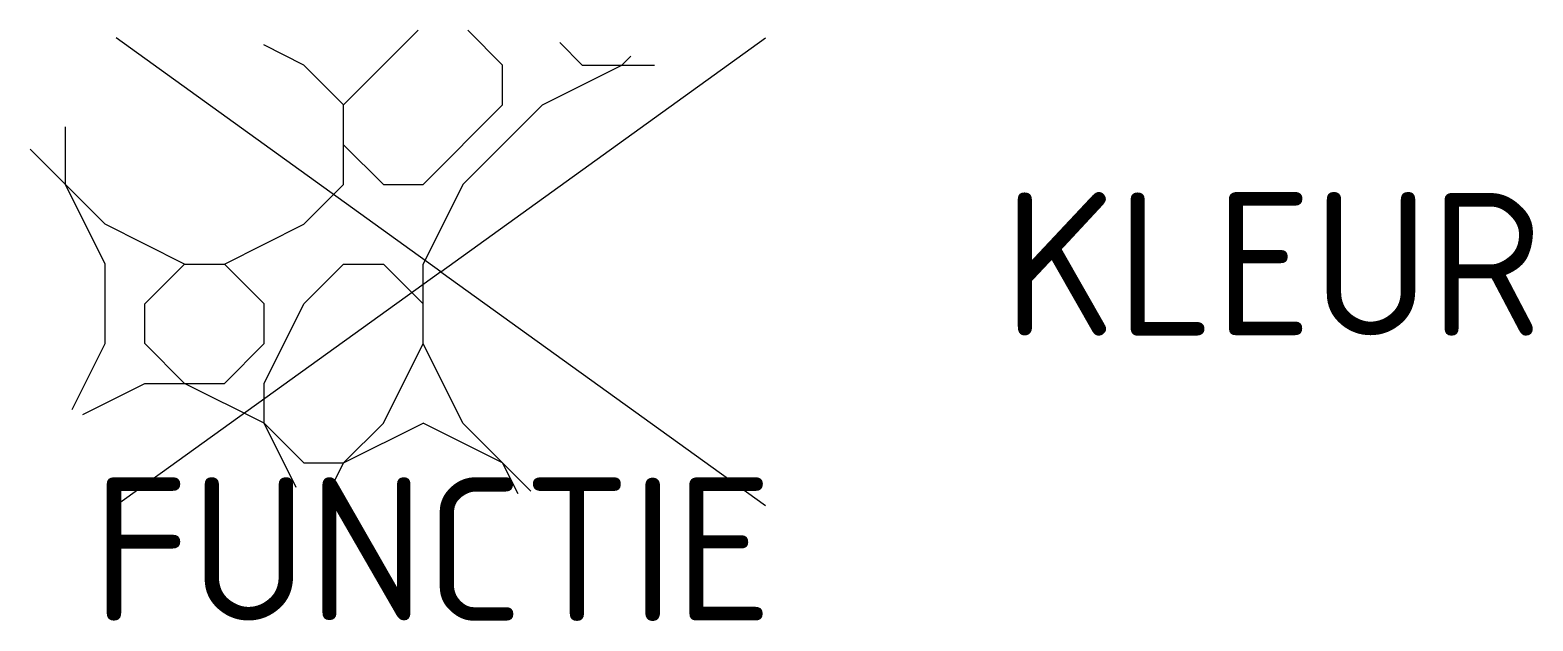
# Model space of a CAD drawing. Extents: x -4.9 to 14, y -4.5 to 2.9.
import ezdxf
from ezdxf.enums import TextEntityAlignment as Align

# ---------------------------------------------------------------- set-up
doc = ezdxf.new("R2010")
doc.units = 0
doc.styles.add('NLCS-ISO', font='NLCS-ISO.ttf')

msp = doc.modelspace()

# ---------------------------------------------------------------- linework, layer by layer
for p, q in [((0.223, -0.096), (-3.861, 2.844)), ((-1, 2), (-0.061, 2.939)), ((0.223, -0.096), (4.307, 2.844)), ((1, 2.5), (0.56, 2.94)), ((-1.5, 2.5), (-2.005, 2.753)), ((2, 2.5), (1.717, 2.783)), ((-1, 2), (-1.5, 2.5)), ((1, 2), (1, 2.5)), ((1.5, 2), (2.5, 2.5)), ((2, 2.5), (2.908, 2.5)), ((2.5, 2.5), (2.613, 2.613)), ((-1, 1), (-1, 2)), ((0, 1), (1, 2)), ((0.5, 1), (1.5, 2)), ((-4.5, 1), (-4.5, 1.724)), ((-4, 0.5), (-4.944, 1.444)), ((-0.5, 1), (-1, 1.5)), ((-4, 0), (-4.5, 1)), ((-1.5, 0.5), (-1, 1)), ((-0.5, 1), (0, 1)), ((0.5, 1), (0, 0)), ((-3, 0), (-4, 0.5)), ((-2.5, 0), (-1.5, 0.5)), ((-4, -1), (-4, 0)), ((-3.5, -0.5), (-3, 0)), ((-3, 0), (-2.5, 0)), ((-2, -0.5), (-2.5, 0)), ((-1.5, -0.5), (-1, 0)), ((-1, 0), (-0.5, 0)), ((0, -0.5), (-0.5, 0)), ((0, -1), (0, 0)), ((0.223, -0.096), (-3.861, -3.036)), ((-3, 0), (-2.5, 0)), ((0.223, -0.096), (4.307, -3.036)), ((-3.5, -1), (-3.5, -0.5)), ((-2, -1), (-2, -0.5)), ((-2, -1.5), (-1.5, -0.5)), ((0, -1), (0, -0.5)), ((-4.413, -1.826), (-4, -1)), ((-3, -1.5), (-3.5, -1)), ((-2.5, -1.5), (-2, -1)), ((-0.5, -2), (0, -1)), ((0.5, -2), (0, -1)), ((-4.282, -1.891), (-3.5, -1.5)), ((-3.5, -1.5), (-2.5, -1.5)), ((-2, -2), (-3, -1.5)), ((-2, -2), (-2, -1.5)), ((-1.5, -2.5), (-2, -2)), ((-1.595, -2.81), (-2, -2)), ((-1, -2.5), (-0.5, -2)), ((-1, -2.5), (0, -2)), ((1, -2.5), (0, -2)), ((1, -2.5), (0, -2)), ((1.356, -2.856), (0.5, -2)), ((-1.5, -2.5), (-1, -2.5)), ((-1.197, -2.894), (-1, -2.5)), ((1.195, -2.889), (1, -2.5))]:
    msp.add_line(p, q)

# ---------------------------------------------------------------- texts
at = {"style": 'NLCS-ISO'}
msp.add_attdef('KLEUR', text='', height=1.8, dxfattribs=at).set_placement((7.295, 0), align=Align.MIDDLE_LEFT)
at = {"style": 'NLCS-ISO', "flags": 1}
msp.add_attdef('FUNCTIE', text='', height=1.8, dxfattribs=at).set_placement((0.116, -3.585), align=Align.MIDDLE_CENTER)

doc.saveas('drawing.dxf')
